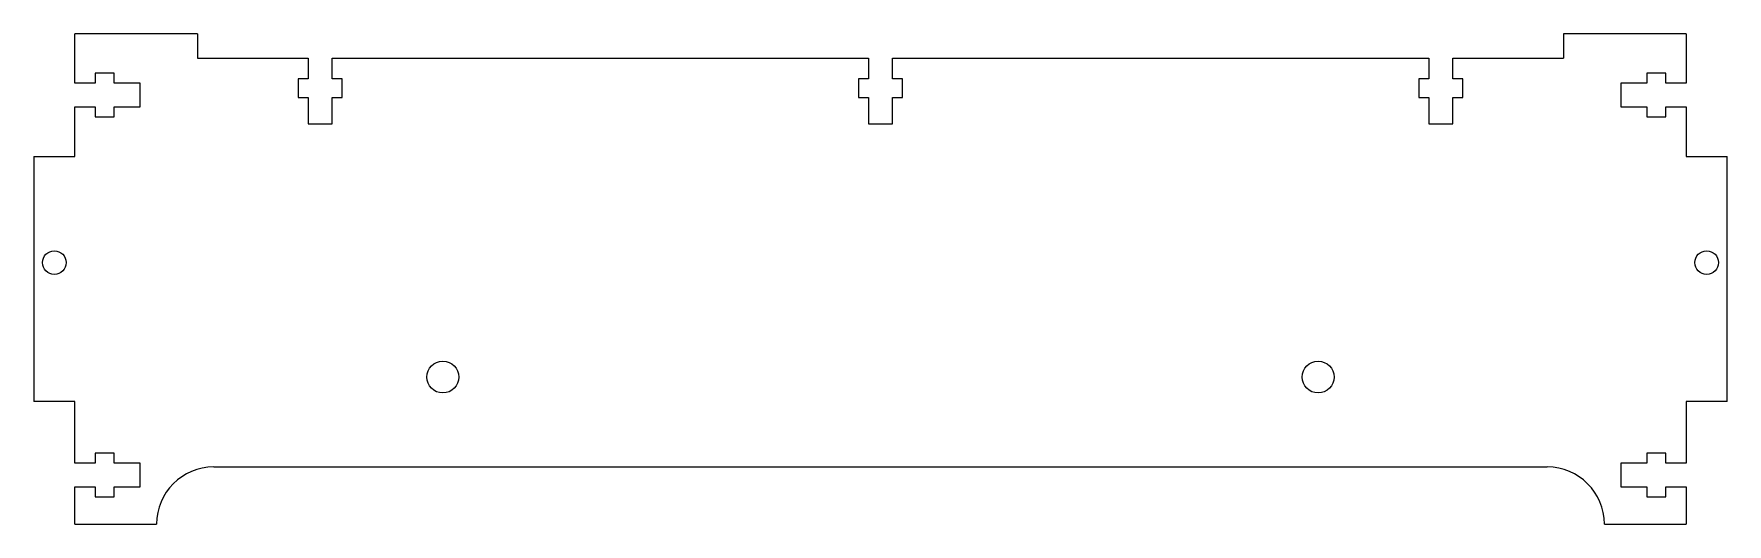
# Model space of a CAD drawing. Header units: millimetres. Extents: x 101 to 308, y 106 to 166.
import ezdxf

# ---------------------------------------------------------------- set-up
doc = ezdxf.new("R2010")
doc.units = ezdxf.units.MM

msp = doc.modelspace()

# ---------------------------------------------------------------- linework, layer by layer
at = {"color": 7, "linetype": 'Continuous', "lineweight": 25}
for p, q in [((105.57, 160.13), (105.57, 166.18)), ((120.57, 166.18), (105.57, 166.18)), ((120.57, 166.18), (120.57, 163.18)), ((287.57, 166.18), (287.57, 163.18)), ((302.57, 166.18), (287.57, 166.18)), ((302.57, 166.18), (302.57, 160.13)), ((120.57, 163.18), (134.12, 163.18)), ((134.12, 163.18), (134.12, 160.68)), ((137.02, 160.68), (137.02, 163.18)), ((137.02, 163.18), (202.62, 163.18)), ((202.62, 163.18), (202.62, 160.68)), ((205.52, 160.68), (205.52, 163.18)), ((205.52, 163.18), (271.12, 163.18)), ((271.12, 163.18), (271.12, 160.68)), ((274.02, 160.68), (274.02, 163.18)), ((274.02, 163.18), (287.57, 163.18)), ((108.07, 160.13), (105.57, 160.13)), ((110.37, 161.35), (108.07, 161.35)), ((108.07, 161.35), (108.07, 160.13)), ((110.37, 160.13), (110.37, 161.35)), ((113.57, 160.13), (110.37, 160.13)), ((113.57, 157.23), (113.57, 160.13)), ((134.12, 160.68), (132.9, 160.68)), ((132.9, 160.68), (132.9, 158.38)), ((138.25, 160.68), (137.02, 160.68)), ((138.25, 158.38), (138.25, 160.68)), ((202.62, 160.68), (201.4, 160.68)), ((201.4, 160.68), (201.4, 158.38)), ((206.75, 160.68), (205.52, 160.68)), ((206.75, 158.38), (206.75, 160.68)), ((271.12, 160.68), (269.9, 160.68)), ((269.9, 160.68), (269.9, 158.38)), ((275.25, 160.68), (274.02, 160.68)), ((275.25, 158.38), (275.25, 160.68)), ((297.77, 160.13), (294.57, 160.13)), ((294.57, 160.13), (294.57, 157.23)), ((300.07, 161.35), (297.77, 161.35)), ((297.77, 161.35), (297.77, 160.13)), ((300.07, 160.13), (300.07, 161.35)), ((302.57, 160.13), (300.07, 160.13)), ((132.9, 158.38), (134.12, 158.38)), ((134.12, 158.38), (134.12, 155.18)), ((137.02, 155.18), (137.02, 158.38)), ((137.02, 158.38), (138.25, 158.38)), ((201.4, 158.38), (202.62, 158.38)), ((202.62, 158.38), (202.62, 155.18)), ((205.52, 155.18), (205.52, 158.38)), ((205.52, 158.38), (206.75, 158.38)), ((269.9, 158.38), (271.12, 158.38)), ((271.12, 158.38), (271.12, 155.18)), ((274.02, 155.18), (274.02, 158.38)), ((274.02, 158.38), (275.25, 158.38)), ((105.57, 157.23), (108.07, 157.23)), ((105.57, 151.18), (105.57, 157.23)), ((108.07, 157.23), (108.07, 156)), ((108.07, 156), (110.37, 156)), ((110.37, 156), (110.37, 157.23)), ((110.37, 157.23), (113.57, 157.23)), ((294.57, 157.23), (297.77, 157.23)), ((297.77, 157.23), (297.77, 156)), ((297.77, 156), (300.07, 156)), ((300.07, 156), (300.07, 157.23)), ((300.07, 157.23), (302.57, 157.23)), ((302.57, 157.23), (302.57, 151.18)), ((134.12, 155.18), (137.02, 155.18)), ((202.62, 155.18), (205.52, 155.18)), ((271.12, 155.18), (274.02, 155.18)), ((100.57, 151.18), (100.57, 121.18)), ((100.57, 151.18), (105.57, 151.18)), ((302.57, 151.18), (307.57, 151.18)), ((307.57, 121.18), (307.57, 151.18)), ((105.57, 121.18), (100.57, 121.18)), ((105.57, 113.63), (105.57, 121.18)), ((307.57, 121.18), (302.57, 121.18)), ((302.57, 121.18), (302.57, 113.63)), ((110.37, 114.85), (108.07, 114.85)), ((108.07, 114.85), (108.07, 113.63)), ((110.37, 113.63), (110.37, 114.85)), ((300.07, 114.85), (297.77, 114.85)), ((297.77, 114.85), (297.77, 113.63)), ((300.07, 113.63), (300.07, 114.85)), ((108.07, 113.63), (105.57, 113.63)), ((113.57, 113.63), (110.37, 113.63)), ((113.57, 110.73), (113.57, 113.63)), ((122.57, 113.18), (285.57, 113.18)), ((297.77, 113.63), (294.57, 113.63)), ((294.57, 113.63), (294.57, 110.73)), ((302.57, 113.63), (300.07, 113.63)), ((105.57, 110.73), (108.07, 110.73)), ((105.57, 106.18), (105.57, 110.73)), ((108.07, 110.73), (108.07, 109.5)), ((110.37, 109.5), (110.37, 110.73)), ((110.37, 110.73), (113.57, 110.73)), ((294.57, 110.73), (297.77, 110.73)), ((297.77, 110.73), (297.77, 109.5)), ((300.07, 109.5), (300.07, 110.73)), ((300.07, 110.73), (302.57, 110.73)), ((302.57, 110.73), (302.57, 106.18)), ((108.07, 109.5), (110.37, 109.5)), ((297.77, 109.5), (300.07, 109.5)), ((105.57, 106.18), (115.57, 106.18)), ((292.57, 106.18), (302.57, 106.18))]:
    msp.add_line(p, q, dxfattribs=at)
for centre, radius in [((103.07, 138.18), 1.45), ((305.07, 138.18), 1.45), ((150.57, 124.18), 1.95), ((257.57, 124.18), 1.95)]:
    msp.add_circle(centre, radius, dxfattribs=at)
for centre, start, end in [((122.57, 106.18), 90, 180), ((285.57, 106.18), 0, 90)]:
    msp.add_arc(centre, 7, start, end, dxfattribs=at)

doc.saveas('drawing.dxf')
